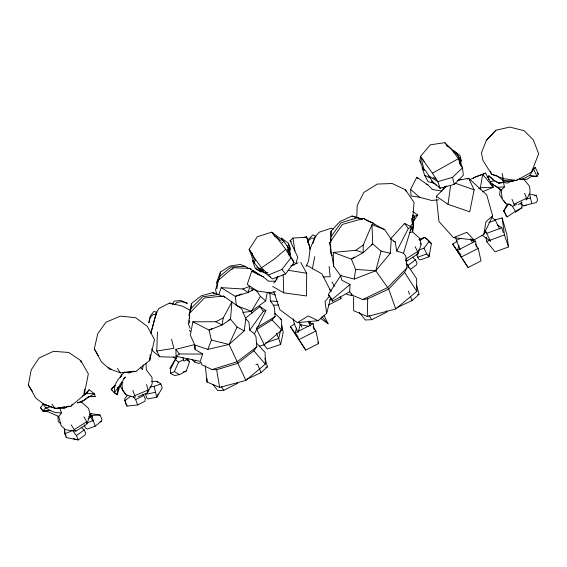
<?xml version="1.0" encoding="UTF-8"?>
<svg xmlns="http://www.w3.org/2000/svg" width="567" height="567" viewBox="0 0 567 567"><rect width="100%" height="100%" fill="white"/><g stroke="black" fill="none" stroke-linecap="round" stroke-linejoin="round"><path stroke-width="0.85" d="M330.696 245.617L330.66 253.321L332.134 255.476M330.71 242.194L331.036 231.102L340.065 221.456L352.043 216.048L362.752 219.238M384.766 229.692L372.002 224.631L363.227 245.015L363.163 252.733L351.434 259.147L333.261 252.4L333.708 266.277L340.533 275.583L341.773 280.19L350.059 284.478L349.697 291.771L351.682 294.904L362.639 299.567L367.714 298.816L388.714 289.05L404.604 272.38L406.978 267.787L405.795 256.128L403.498 253.222L396.744 251.025L395.192 241.918L391.258 239.231L384.766 229.692L363.645 218.401L342.404 224.397L329.682 242.74L333.708 266.277M300.765 262.471L306.69 273.251L306.428 295.946L283.741 292.834L272.621 286.42M412.493 219.472L412.549 215.077M406.022 262.819L416.61 278.666L416.816 291.346L395.738 308.965L367.288 316.542L367.714 298.816M330.745 242.13L330.83 238.735M330.922 235.34L331.036 231.102M84.277 391.655L84.171 394.916L70.733 406.404L55.134 408.368L44.276 404.554L35.856 398.169L28.35 384.986L31.22 369.861L39.109 357.975L53.454 351.327L68.777 352.461L80.812 360.69L88.346 373.851L84.171 394.916L84.419 389.146M157.428 331.901L156.768 351.008L159.724 356.763L176.039 357.238L177.577 356.459M502.872 177.932L502.794 180.419L505.296 181.787M187.486 359.513L189.584 361.59L186.316 370.931L179.583 374.624L174.643 375.524L170.469 373.391L170.624 369.039L175.224 359.627L176.769 357.841M412.811 211.633L417.744 214.9L414.803 216.254L413.435 221.357L412.641 231.924L419.708 238.353L421.125 244.391L417.907 254.023L407.014 260.841L405.334 260.622M149.759 358.663L149.688 360.406L135.846 371.484L120.374 372.824L109.466 368.869L101.507 362.029L94.32 348.79L97.751 333.75L105.909 322.247L120.388 316.117L135.669 317.697L147.285 326.365L154.5 339.598L149.688 360.406L150.22 354.588M356.721 217.82L357.21 205.431L363.858 192.44L377.232 184.069L392.244 183.517L405.54 189.867L414.016 202.44L412.436 223.866L410.147 226.41M503.078 181.305L503.163 179.619M488.69 179.711L488.896 175.82L494.459 180.795L499.647 183.432L503.305 182.319L507.465 183.127L512.674 180.653M340.533 275.583L354.262 279.049L375.751 270.764L390.372 253.18L391.258 239.231M142.501 394.356L143.77 395.483L145.343 399.033L144.89 401.308L137.682 404.958L127.001 406.078L124.754 400.699L124.91 398.296L127.738 395.192M429.184 253.477L428.964 256.808L420.806 259.771L419.197 259.651L417.588 257.276L416.752 254.172M124.442 371.987L117.645 380.131L114.832 385.34L114.314 392.91L117.178 394.809L119.58 386.978L122.04 383.618M413.704 220.031L412.641 231.924L409.353 232.541M190.321 312.651L191.603 303.43L201.356 295.768L212.781 292.657L218.543 294.486L222.236 296.64M84.221 424.74L85.291 427.709L87.091 429.12L95.277 426.093L101.486 421.182L101.982 419.346L100.061 415.037L91.025 413.605L90.713 416.78L92.655 420.912M216.899 288.681L217.806 280.573L233.228 267.752L249.827 268.354L258.878 274.896M216.566 293.819L215.573 289.716L219.918 276.193L220.407 272.032L229.911 266.051L240.224 264.47L245.561 266.405L248.261 268.538M500.3 189.144L499.591 195.041L502.015 198.209M306.045 266.568L308.561 260.99L310.192 248.559L306.549 236.701L304.082 237.297M156.003 315.295L156.336 312.729L158.909 308.462L169.49 303.083L182.361 306.116L190.002 310.177M457.796 180.426L468.668 178.244L474.118 189.825L469.759 211.803L448.029 204.34L450.637 185.246M244.2 330.852L237.091 327.031L230.521 319.214L231.917 301.928L223.221 317.959L215.779 321.744L192.858 321.794L190.342 335.161L194.715 344.956L207.805 349.364L229.103 344.445L244.2 330.852L245.844 318.945L241.797 308.987L223.554 296.087L204.396 297.951L189.328 313.501L189.513 318.76M354.262 279.049L355.594 269.424L351.434 259.147L354.269 257.113M526.19 199.988L526.452 198.287L524.638 193.262M143.26 364.928L142.473 369.719L140.347 367.04M223.221 317.959L222.073 325.011L209.095 330.107L192.858 321.794M423.386 169.505L419.856 160.794L420.615 156.223L430.332 144.805L444.847 142.671L457.675 155.195L462.53 167.804L463.317 175.26L454.252 184.403L440.112 188.237L431.693 181.001M436.675 199.726L438.943 221.47L453.444 237.665L473.977 239.954L483.779 234.497L485.997 221.647L492.666 215.843L486.727 194.878L468.668 178.244L467.13 179.101M242.818 312.445L251.408 311.326L265.689 300.907L267.263 292.551M429.311 241.152L431.43 243.612L428.964 256.808L426.802 253.938L424.003 248.14L429.311 241.152L424.555 237.431L418.893 239.48M189.676 316.025L188.223 323.622L190.165 328.435M314.742 256.638L312.332 269.091M460.758 163.282L461.247 160.737L460.057 155.542L453.281 150.361L453.394 152.062M263.563 344.375L267.348 348.925L280.63 344.46L283.202 332.468L281.785 325.394M188.903 315.394L191.603 303.43M138.079 396.751L147.512 392.761L148.164 390.004L146.548 384.546M280.63 330.292L278.702 338.449L280.63 344.46M298.362 332.156L300.156 324.572L299.114 322.283M273.811 291.721L279.871 309.724L297.363 322.644L318.059 320.716L326.684 313.353L330.781 297.399M295.946 263.69L297.696 257.064L290.091 240.706L292.941 238.069L306.485 237.268M151.035 332.616L156.336 312.729L150.815 333.467M395.738 308.965L388.714 289.05L375.751 270.764L381.067 251.167L372.689 243.916L372.002 224.631M403.498 253.222L411.507 226.92L404.604 223.462L390.16 239.267M298.157 336.954L295.123 332.921L296.64 328.052M461.014 255.072L457.463 250.345L458.972 245.476M87.148 423.393L90.082 414.512L88.636 408.474L81.499 402.088L77.36 402.903L84.717 399.997L88.551 397.042L94.54 393.767L95.164 396.51L88.509 396.702L91.84 396.602M275.498 281.26L268.439 281.161L263.301 276.866L253.343 270.863L251.691 271.295L247.283 284.336L257.057 291.013L269.396 292.721L275.491 291.771M218.727 294.918L221.187 287.66L242.846 288.979L249.813 286.321L248.126 292.508L235.248 296.385L221.187 287.66M194.715 344.956L195.083 349.414L202.702 354.056L200.208 361.392L176.054 356.303L175.883 349.336L194.821 344.559M312.941 243.349L315.238 236.708L319.193 232.201L331.312 228.161L333.276 229.422M307.711 242.088L308.831 238.969L312.856 234.844L315.968 236.425M220.407 272.032L216.516 282.706L216.927 284.315M480.107 189.385L482.673 174.388L485.48 173.055L493.283 187.23L482.432 191.837M307.739 242.272L308.313 240.791L311.538 238.034L314.813 238.516M207.805 349.364L211.413 340.094L209.095 330.107L212.157 328.548M486.316 140.425L481.433 152.863L482.935 160.411L491.646 174.324L503.177 178.577L516.367 180.547L531.485 172.12L538.65 153.82L533.334 139.858L524.156 130.736L509.839 127.072L495.863 130.261L486.316 140.425L495.863 130.261M309.773 249.452L315.238 236.708M170.469 373.391L174.395 371.576L178.577 362.178L183.042 360.002M205.282 365.758L207.04 382.016L219.62 387.41L245.88 380.414L229.103 344.445L237.091 327.031M526.786 199.265L530.088 192.178L529.592 186.252L523.858 179.342L520.166 179.47L519.117 178.244M158.278 393.966L156.79 397.162L148.065 398.955L146.562 397.807L145.627 394.327L155.486 392.293L156.79 397.162L162.247 387.913L160.851 383.951L157.009 381.251L151.644 381.428M120.225 377.579L121.572 374.709L121.621 376.282M483.779 234.497L492.666 215.843M520.215 202.993L521.881 205.46L521.909 207.784L515.438 211.356L507.224 216.856L503.645 211.073L507.118 204.474M201.25 362.852L201.455 364.609L212.072 369.585L216.651 369.698L237.601 363.426L253.839 350.789L256.773 346.848L256 336.862L254.434 333.807L265.916 310.588L259.899 306.605L245.284 318.307M438.546 199.811L431.494 200.442L419.488 197.238L411.054 195.934L410.621 189.378L416.766 177.273L427.894 184.842L432.316 189.484L441.835 191.029M396.744 251.025L408.339 228.501L411.507 226.92M81.223 427.206L84.136 429.942L85.638 433.046L85.107 434.939L78.281 439.928L66.296 437.582L66.601 436.987M147.512 392.761L152.19 383.767L151.999 377.431L146.307 369.812L146.017 363.291M533.334 168.569L535.326 167.584L538.359 173.984L537.069 176.436L531.329 176.394L526.899 179.292L523.858 179.342M172.411 304.125L174.175 301.112L180.916 300.531L187.344 303.324L181.809 301.637L176.883 302.402L174.516 304.869M277.412 276.802L276.554 278.255L276.916 279.985M251.932 312.97L251.408 311.326L260.388 296.371L256.213 290.127M169.739 368.5L175.224 359.627L178.577 362.178M86.751 393.555L89.118 389.749L94.54 393.767L86.751 393.555L82.265 396.149M520.166 179.47L524.794 178.031L529.805 175.338L533.646 169.235L535.326 167.584M349.697 291.771L332.524 301.24L328.336 294.514L341.022 275.08M413.435 221.357L417.744 214.9M191.83 359.244L194.46 361.966L195.374 360.591M72.2 404.214L70.733 406.404L68.968 406.284M289 251.493L290.212 249.693M273.818 283.11L278.177 276.625M123.585 378.572L125.413 376.942L114.314 392.91L111.203 389.465L114.832 385.34M86.149 424.662L75.943 431.111L65.8 429.857L61.201 425.817L58.72 416.483L48.025 411.748L42.808 410.976L40.576 407.687L43.135 403.952L56.381 408.623L59.854 408.084L64.206 408.545L67.941 406.185M254.434 333.807L249.756 330.122L263.343 311.248L265.916 310.588M503.645 211.073L508.918 203.751L512.483 206.409L515.438 211.356M330.731 237.063L341.093 222.774L357.926 217.579M256.979 267.057L268.078 275.108L272.373 278.943L285.598 273.974L294.032 262.471L292.218 258.694M231.825 269.601L233.228 267.752M265.519 271.636L268.078 275.108L281.919 269.467L291.147 257.56L286.93 245.298M58.72 416.483L61.534 412.911L59.854 408.084M442.714 189.442L445.371 186.096M410.139 230.67L412.819 227.303M329.76 295.79L325.054 301.609L326.684 313.353M259.239 346.161L264.286 344.8L256.752 329.399L272.025 319.901L275.08 316.606L274.513 308.157L273.471 305.23L270.374 301.006L269.949 293.982L268.524 292.125M84.667 394.426L89.118 389.749M517.572 179.285L516.367 180.547L514.659 180.122M406.978 267.787L387.693 287.561L362.639 299.567M191.129 308.434L202.603 296.803L218.543 294.486M503.198 180.292L504.396 186.961L501.164 190.136L502.256 199.251L505.899 203.681L510.945 204.956M436.491 197.989L436.314 196.246L446.789 185.99M428.546 175.735L437.802 181.631L452.565 177.322L462.53 167.804L459.497 163.494M115.533 385.404L111.203 389.465L112.557 390.394M246.978 379.224L260.997 372.639L267.426 366.828L265.016 358.387M396.928 307.668L412.11 300.538L419.077 294.245L416.44 285.017M88.509 396.702L81.499 402.088M274.088 235.085L278.305 239.579L285.754 249.338L274.067 259.317L261.543 267.752L254.271 257.857L251.259 252.45M473.268 178.428L474.48 177.393M264.286 344.8L281.742 330.136L281.572 319.604L274.733 313.232M332.524 301.24L332.064 299.546L350.059 284.478M245.88 380.414L265.335 364.156L265.15 352.454L256.227 342.737M219.918 276.193L231.23 266.901L245.561 266.405M412.223 218.316L414.803 216.254L413.378 215.311M487.138 177.216L488.896 175.82L493.141 179.937M256.773 346.848L237.134 361.767L212.072 369.585M124.754 400.699L130.835 396.17M408.786 267.978L407.843 265.512L415.491 259.899L417.007 263.003L416.49 264.888L410.395 269.36M73.271 438.667L78.281 439.928L76.425 435.584L84.136 429.942M333.261 252.4L355.842 250.302L363.227 245.015M371.272 244.93L372.689 243.916L363.163 252.733L355.842 250.302M176.054 356.303L179.328 353.985L202.702 354.056M88.062 418.616L92.336 416.185M419.764 240.72L424.555 237.431L427.412 239.43L429.914 242.648L431.43 243.612M515.353 212.271L521.909 207.784M89.6 414.569L91.025 413.605M201.108 362.157L199.017 363.539L194.46 361.966M71.208 424.86L74.206 429.609L86.673 421.728L83.923 416.823M406.036 258.85L417.716 251.535L415.009 246.617M506.097 181.709L513.341 181.05L514.765 180.171M297.363 322.644L308.264 315.947L318.059 320.716M313.041 326.734L315.911 330.958L318.64 343.531L305.733 350.101L290.361 326.627L294.72 323.977M475.38 244.157L478.243 248.374L480.979 260.955L468.066 267.518L452.693 244.051L457.059 241.4M257.39 327.322L275.08 316.606M422.599 159.504L432.451 173.19L458.398 158.682L451.481 149.241L446.938 145.669M512.483 206.409L516.87 203.992M253.853 289.489L248.126 292.508L242.846 288.979M469.455 179.937L474.87 177.145L482.673 174.388L493.283 187.23L480.731 187.748L478.768 188.669M329.555 299.986L331.107 299.199M328.591 304.968L340.909 298.674L340.873 297.073M228.225 320.376L230.521 319.214L222.073 325.011L215.779 321.744M188.457 358.805L183.899 361.122L182.829 357.352M460.184 249.657L456.378 240.458L461.035 238.09M295.123 332.921L313.225 323.722L314.104 329.76M457.463 250.345L475.557 241.138L476.443 247.219M298.696 339.711L315.911 330.958M461.028 257.135L478.243 248.374M212.866 384.327L217.742 390.599L223.774 390.316L237.828 383.164M359.336 312.382L365.254 319.994L371.782 319.682L387.013 311.935L386.418 310.73M133.167 396.432L135.619 399.6L143.77 395.483M511.973 199.286L514.028 204.198L526.452 198.287M518.266 204.538L522.164 202.688M255.944 364.737L257.524 364L260.997 372.639M290.892 265.916L297.98 262.755M132.104 371.626L128.886 372.987L125.924 372.321M135.393 397.063L134.726 395.695L148.164 390.004M532.059 169.902L533.646 169.235L537.069 176.436L529.805 175.338M66.296 437.582L64.872 433.776L72.718 430.502L76.425 435.584M453.444 237.665L466.903 232.272L473.977 239.954M475.266 177.081L485.48 173.055M241.662 293.94L235.248 296.385L236.361 305.542L251.408 311.326M251.28 290.269L253.683 289.347M486.266 233.498L501.809 227.771L503.262 232.683M486.096 237.261L486.564 241.521L504.46 234.929L502.135 217.934L494.58 220.003M502.135 217.934L506.785 234.185L508.528 246.936L495.104 251.876L486.564 241.521M88.736 416.625L91.982 415.427L100.061 415.037M86.262 423.145L93.201 420.579L91.982 415.427M99.898 421.763L101.486 421.182M488.889 222.562L495.331 220.194L499.683 229.061M418.347 250.189L424.003 248.14M417.588 257.276L426.802 253.938M149.837 387.204L154.153 386.318L160.851 383.951M262.776 271.146L260.664 271.877L255.32 268.347L252.315 260.189L254.477 261.585M183.12 372.023L186.316 370.931M265.498 342.893L278.702 338.449L276.405 333.332M417.518 294.67L419.077 294.245M265.838 367.26L267.426 366.828M458.575 179.888L461.014 179.222M526.19 199.116L530.4 198.025L529.663 193.935L536.368 195.551L537.544 199.91L536.495 202.469L523.221 205.821L521.831 204.085L521.413 201.895M121.218 382.682L123.025 382.271M490.249 181.688L494.459 180.795M50.541 406.837L45.679 407.836L42.808 410.976L50.08 410.444L55.623 412.648L61.534 412.911M523.221 205.821L526.211 205.247M534.823 195.792L536.368 195.551M156.768 351.008L173.871 348.336L171.546 339.151M60.662 407.411L58.103 407.758L61.286 407.716M62.363 407.177L64.921 406.83M67.473 406.482L69.181 406.248M131.594 371.683L123.053 372.576L125.371 372.682M493.864 180.341L498.195 182.78L503.305 182.319M156.322 314.316L153.026 314.536L150.177 317.726L148.823 322.921L150.241 316.131L153.749 311.503L157.08 312.275M267.971 272.415L266.242 272.514L261.543 267.752M490.76 183.106L497.663 187.23L504.396 186.961M273.471 305.23L278.61 305.046M93.505 396.56L95.164 396.51M323.091 276.916L330.15 276.717L329.122 266.455M513.341 181.05L502.794 180.419L497.415 176.025M270.374 301.006L277.44 301.453M355.594 269.424L375.751 270.764M44.276 404.554L46.04 404.682M490.54 183.956L492.957 184.176M111.224 369.039L109.466 368.869L108.729 367.324M133.21 371.222L135.846 371.484M288.086 270.246L306.69 273.251M470.504 240.089L475.557 241.138M309.008 322.843L313.225 323.722M300.156 324.572L308.221 326.266M381.067 251.167L390.372 253.18M211.413 340.094L229.103 344.445M496.763 175.614L491.646 174.324L490.32 171.142M433.486 183.063L428.12 181.674L424.69 175.316L422.139 167.775L425.838 171.128L433.486 183.063L432.047 182.092M346.6 294.259L352.376 295.783L351.512 293.734M268.893 293.061L275.682 294.968M169.49 303.083L173.219 304.139M121.933 382.64L122.429 389.954L126.016 394.852L134.103 397.269M352.043 216.048L361.654 219.145M260.997 270.388L262.627 270.934M426.249 184.275L427.894 184.842M366.771 220.62L373.206 222.831L374.227 224.241M455.216 183.205L474.118 189.825M393.59 241.336L395.192 241.918M255.32 268.347L260.756 271.338L265.866 273.181M280.034 318.952L281.572 319.604M367.288 316.542L353.659 310.695L353.602 296.895M250.699 288.263L257.057 291.013M498.195 182.78L499.647 183.432M292.685 264.484L294.238 265.193M251.691 271.295L263.301 276.866M424.69 175.316L430.31 178.038M433.089 177.499L436.136 179.087L432.451 173.19M306.499 265.172L321.9 273.847L330.66 290.878M212.781 292.657L214.276 293.522M174.395 371.576L179.583 374.624M185.99 359.358L189.584 361.59M497.649 225.064L501.809 227.771M492.312 184.183L501.164 190.136L497.663 187.23M436.314 196.246L448.029 204.34M363.645 218.401L366.381 220.301M329.491 289.687L331.638 291.176M273.62 233.505L271.728 232.187L257.319 236.751L249.119 249.381L254.668 263.669M259.856 268.042L263.407 270.53M481.985 235.121L490.42 241.095L485.161 230.209M320.355 318.3L328.066 323.778L323.955 315.224M282.231 240.472L281.374 238.083L288.327 243.243L290.616 249.09M284.039 241.322L271.728 232.187L275.399 236.985M290.091 240.706L291.466 241.762M491.95 217.508L495.331 220.194M159.724 356.763L152.877 351.136L151.609 348.925M260.388 296.371L265.689 300.907M74.206 429.609L75.943 431.111M431.983 181.383L436.519 185.402M410.621 189.378L419.488 197.238M405.873 259.814L407.014 260.841M276.072 236.673L280.537 240.699M281.813 241.847L283.089 242.995M269.112 275.966L270.416 277.157M453.281 150.361L456.917 153.756L461.247 160.737M412.592 257.163L415.491 259.899M60.669 423.74L58.21 421.387L58.018 416.143M245.844 318.945L248.92 322.028L249.756 330.122M272.025 319.901L281.742 330.136M485.423 237.282L486.635 238.572M507.224 216.856L506.019 215.566L504.141 210.563M537.247 172.779L538.359 173.984M173.665 356.884L175.898 359.308M223.554 296.087L224.645 297.321M489.286 239.82L490.42 241.095M321.865 316.755L328.066 323.778M253.839 350.789L265.335 364.156M416.766 177.273L417.9 178.598M115.625 392.995L117.178 394.809L118.113 387.254L118.276 390.025M281.919 269.467L285.598 273.974M189.371 330.079L190.455 331.419M260.756 271.338L252.315 260.189M288.525 254.129L294.032 262.471M51.951 404.186L55.134 408.368M404.604 223.462L408.339 228.501M328.336 294.514L332.064 299.546M290.396 254.512L289.624 249.374L281.374 238.083M259.899 306.605L263.343 311.248M175.883 349.336L179.328 353.985M438.553 186.125L440.112 188.237L437.802 181.631L435.35 178.003M252.705 254.25L249.119 249.381L250.253 251.28M420.218 243.158L421.125 244.391M406.454 263.605L407.843 265.512M422.139 167.775L423.599 169.831M444.847 142.671L447.377 146.265M40.576 407.687L42.851 410.955L50.08 410.444L45.679 407.836L43.135 403.952M120.147 386.162L126.016 394.852M503.468 200.108L505.899 203.681M472.035 239.239L473.466 241.344M309.221 321.113L310.652 323.218M317.683 342.128L318.64 343.531M424.052 161.304L420.615 156.223L424.159 170.185M117.44 368.465L120.374 372.824M452.693 244.051L461.814 257.709M290.361 326.627L299.475 340.285M369.004 315.443L371.782 319.682M221.435 386.758L223.774 390.316M404.604 272.38L416.816 291.346M462.707 259.112L468.066 267.518M299.922 340.987L305.733 350.101M28.35 384.986L32.567 391.613M249.827 268.354L250.685 269.729M514.028 204.198L514.779 205.41M285.754 249.338L289.177 255.072L287.327 249.218M94.32 348.79L98.197 355.622M157.009 381.251L157.746 382.597M331.986 281.792L334.417 286.399M340.094 297.136L340.909 298.674M419.856 160.794L421.061 163.133M251.932 253.973L255.377 260.898M127.001 406.078L125.789 403.584L125.413 401.316M300.368 323.934L301.835 327.124M137.682 404.958L135.619 399.6M93.201 420.579L95.277 426.093M65.099 433.663L65.999 435.654M485.224 231.123L485.919 232.676M470.723 238.785L472.332 242.648M308.384 321.361L310.319 325.997M297.845 332.234L294.046 323.034L293.21 318.774M408.353 291.176L409.601 294.294M410.543 296.633L412.11 300.538M405.54 189.867L406.128 191.518M132.841 390.351L134.726 395.695M458.398 158.682L460.716 165.351M504.46 234.929L508.528 246.936M306.549 236.701L310.192 248.559M530.4 198.025L531.407 201.597L531.421 203.695M329.682 242.74L330.759 246.787M176.153 356.572L176.543 358.224M452.565 177.322L454.252 184.403M154.153 386.318L155.486 392.293M288.327 243.243L289.624 249.374M502.142 173.488L503.177 178.577M455.875 237.892L456.378 240.458M411.529 218.458L412.436 223.866M216.651 369.698L219.62 387.41M64.978 432.919L64.362 429.205L64.872 433.776M292.941 238.069L294.911 250.975M80.812 360.69L81.053 362.292M288.922 249.14L289.149 251.663M86.673 421.728L86.879 424.201M417.716 251.535L417.907 254.023M256.645 327.761L256.752 329.399M194.864 345.367L195.083 349.414M189.576 320.518L189.669 323.147M283.174 274.626L283.741 292.834M460.106 157.995L460.227 163.728M207.026 378.614L207.04 382.016"/></g></svg>
